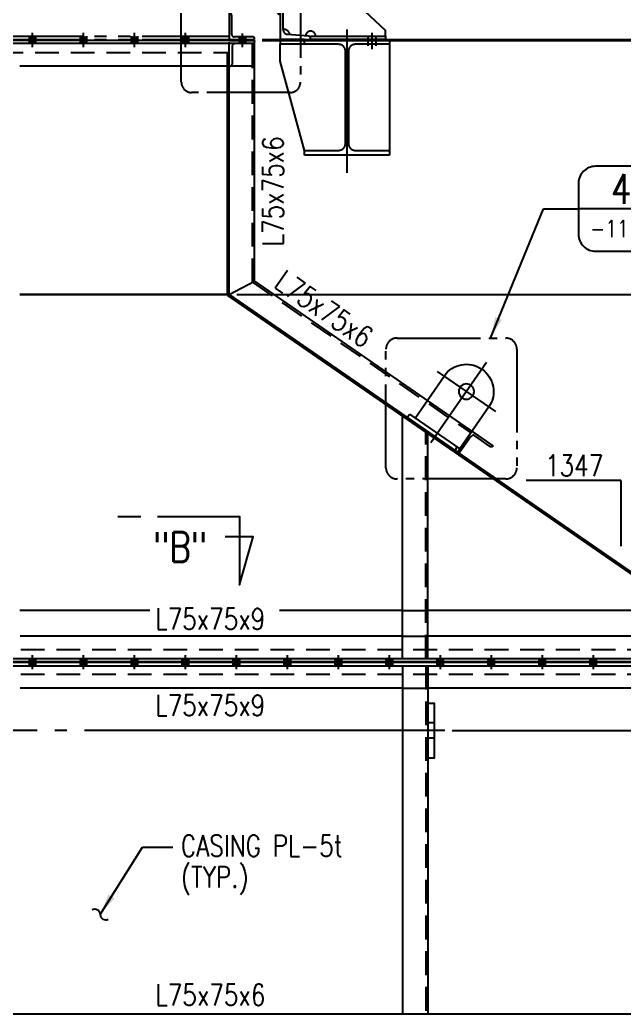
# Model space of a CAD drawing. Header units: millimetres. Extents: x 0 to 134087, y -49114 to 20834.
# Drawn here: x 103314 to 105092, y -39022 to -36097 of the extents above; entities that cross this region are included whole.
import ezdxf
from ezdxf.enums import TextEntityAlignment as Align

# ---------------------------------------------------------------- set-up
doc = ezdxf.new("R2010")
doc.units = ezdxf.units.MM
doc.header["$LTSCALE"] = 35
for name, pattern in [('JNK-CENTER', [34, 30, -1.5, 1, -1.5]), ('JNK-HIDDEN', [3, 2, -1]), ('JNK-PHANTOM', [15, 10, -1, 1, -1, 1, -1]), ('PH2', [15, 10, -1, 1, -1, 1, -1])]:
    doc.linetypes.add(name, pattern=pattern)
for name, color, linetype in [('CEN-R', 1, 'JNK-CENTER'), ('CON-C', 4, 'Continuous'), ('CON-G', 3, 'Continuous'), ('CON-W', 7, 'Continuous'), ('CON-Y', 2, 'Continuous'), ('det', 2, 'PH2'), ('Dim-W', 7, 'Continuous'), ('HID-Y', 2, 'JNK-HIDDEN'), ('PHA-M', 6, 'JNK-PHANTOM'), ('STL-OBJT', 7, 'Continuous'), ('TXTD-Y', 2, 'Continuous'), ('TXTN-G', 3, 'Continuous'), ('TXTT-C', 4, 'Continuous')]:
    doc.layers.add(name, color=color, linetype=linetype)
doc.styles.add('SIMPLEX', font='simplex.shx', dxfattribs={"width": 0.8})
doc.dimstyles.new('DIM25', dxfattribs={"dimscale": 25, "dimtxt": 2.5, "dimasz": 2.5, "dimexe": 1, "dimexo": 1, "dimgap": 1, "dimtad": 1, "dimdec": 1, "dimdsep": 46, "dimtxsty": 'SIMPLEX', "dimcen": 0, "dimclrt": 2, "dimazin": 2, "dimtfac": 1, "dimtdec": 1, "dimtix": 1, "dimtmove": 2, "dimatfit": 0, "dimfxl": 0.18, "dimtolj": 1, "dimtzin": 0, "dimarcsym": 0})

# ---------------------------------------------------------------- blocks, each defined once
blk = doc.blocks.new('det-tag')
at = {"layer": 'CON-Y'}
blk.add_line((5, 0), (-5, 0), dxfattribs=at)
blk.add_lwpolyline([(-3, -5), (3, -5, 0.414214), (5, -3), (5, 3, 0.414214), (3, 5), (-3, 5, 0.414214), (-5, 3), (-5, -3, 0.414214)], format="xyb", close=True, dxfattribs=at)
at = {"layer": 'CON-G', "style": 'SIMPLEX', "width": 0.8}
blk.add_attdef('TAG', text='', height=3.5, dxfattribs=at).set_placement((0.02, 0.58), align=Align.CENTER)
at = {"layer": 'CON-Y', "style": 'SIMPLEX', "width": 0.8}
blk.add_attdef('-8888', text='', height=2, dxfattribs=at).set_placement((0, -3.34), align=Align.CENTER)
blk = doc.blocks.new('SECMARK2')
at = {"layer": 'TXTT-C'}
blk.add_line((0, 0), (-2.72, 0), dxfattribs=at)
blk.add_lwpolyline([(-4.67, 0), (-14.32, 0), (-14.32, 8.05), (-15.93, 2.38), (-12.63, 2.38)], dxfattribs=at)
at = {"layer": 'TXTT-C', "style": 'SIMPLEX', "width": 1.17}
blk.add_attdef('TAG', text='', height=3.5, dxfattribs=at).set_placement((-7.82, 1.36), align=Align.CENTER)
blk = doc.blocks.new('*D2971')
at = {"layer": 'DEFPOINTS', "color": 0, "transparency": 16777216}
for p in [(103238.1, -35512.9), (103276.1, -35512.9), (103238.1, -36167.2)]:
    blk.add_point(p, dxfattribs=at)
at = {"layer": 'Dim-W', "color": 0, "lineweight": -2, "transparency": 16777216}
for p, q in [((103238.1, -36142.2), (103238.1, -35487.9)), ((103175.6, -35512.9), (103113.1, -35512.9)), ((103276.1, -35512.9), (103238.1, -35512.9)), ((103338.6, -35512.9), (103401.1, -35512.9))]:
    blk.add_line(p, q, dxfattribs=at)
at = {"layer": 'Dim-W', "color": 0, "transparency": 16777216}
blk.add_solid([(103338.6, -35502.5), (103338.6, -35523.3), (103276.1, -35512.9)], dxfattribs=at)
at = {"layer": 'Dim-W', "color": 2, "transparency": 16777216, "insert": (103175.5, -35454.6), "char_height": 62.5, "attachment_point": 5, "style": 'SIMPLEX', "bg_fill": 3, "box_fill_scale": 1.1, "bg_fill_color": 256, "bg_fill_true_color": 13158600, "bg_fill_transparency": 0}
blk.add_mtext('\\A1;38', dxfattribs=at)
at = {"layer": 'Dim-W', "color": 0, "transparency": 16777216}
blk.add_solid([(103175.6, -35502.5), (103175.6, -35523.3), (103238.1, -35512.9)], dxfattribs=at)
blk = doc.blocks.new('A$C4895520B')
at = {"layer": 'CEN-R'}
for p, q in [((0, 254), (0, -33.4)), ((104, 150), (-104, 150))]:
    blk.add_line(p, q, dxfattribs=at)
at = {"layer": 'CON-G'}
for p, q in [((-80, 150), (-80, 0)), ((80, 0), (80, 150)), ((99.9, 0), (-80, 0)), ((99.9, -12), (99.9, 0)), ((-70, 0), (-70, -12)), ((99.9, -12), (-70, -12))]:
    blk.add_line(p, q, dxfattribs=at)
blk.add_circle((0, 150), 22.5, dxfattribs=at)
blk.add_arc((0, 150), 80, 0, 180, dxfattribs=at)
blk = doc.blocks.new('*D2978')
at = {"layer": 'DEFPOINTS', "color": 0, "transparency": 16777216}
for p in [(105276.1, -35052.8), (103929.1, -36005.2), (105276.1, -37835.2)]:
    blk.add_point(p, dxfattribs=at)
at = {"layer": 'Dim-W', "color": 0, "lineweight": -2, "transparency": 16777216}
for p, q in [((103929.1, -35980.2), (103929.1, -35027.8)), ((105276.1, -37810.2), (105276.1, -35027.8)), ((103991.6, -35052.8), (105213.6, -35052.8))]:
    blk.add_line(p, q, dxfattribs=at)
at = {"layer": 'Dim-W', "color": 0, "transparency": 16777216}
for points in [[(103991.6, -35042.4), (103991.6, -35063.2), (103929.1, -35052.8)], [(105213.6, -35042.4), (105213.6, -35063.2), (105276.1, -35052.8)]]:
    blk.add_solid(points, dxfattribs=at)
at = {"layer": 'Dim-W', "color": 2, "transparency": 16777216, "insert": (104602.6, -34996.5), "char_height": 62.5, "attachment_point": 5, "style": 'SIMPLEX', "bg_fill": 3, "box_fill_scale": 1.1, "bg_fill_color": 256, "bg_fill_true_color": 13158600, "bg_fill_transparency": 0}
blk.add_mtext('\\A1;1347', dxfattribs=at)
blk = doc.blocks.new('A$C622D404B')
at = {"layer": 'CEN-R'}
for p, q in [((52, 412), (52, 364)), ((125, 422), (125, 0)), ((125, 422), (125, 0)), ((2125, 422), (2125, 0)), ((2125, 422), (2125, 0)), ((2198, 412), (2198, 364))]:
    blk.add_line(p, q, dxfattribs=at)
at = {"layer": 'PHA-M'}
for p, q in [((322, 897.2), (322, 602)), ((327, 900.2), (327, 602)), ((1923, 900.2), (1923, 602)), ((1928, 897.2), (1928, 602)), ((238.4, 631.9), (12, 418.7)), ((2011.6, 631.9), (2238, 418.7)), ((327, 602), (322, 602)), ((327, 602), (322, 602)), ((1923, 602), (1928, 602)), ((1923, 602), (1928, 602)), ((472, 542), (1778, 542)), ((472, 532), (1778, 532)), ((12, 402), (12, 418.7)), ((2238, 402), (2238, 418.7)), ((0, 385), (0, 66)), ((40.5, 402), (40.5, 374)), ((63.5, 402), (63.5, 374)), ((250, 392), (322, 392)), ((322, 392), (322, 378)), ((472, 402), (1778, 402)), ((472, 392), (1778, 392)), ((2000, 392), (1928, 392)), ((1928, 392), (1928, 378)), ((2186.5, 402), (2186.5, 374)), ((2209.5, 402), (2209.5, 374)), ((2250, 385), (2250, 66)), ((250, 378), (322, 378)), ((322, 328), (322, 378)), ((2000, 378), (1928, 378)), ((1928, 328), (1928, 378)), ((250, 66), (322, 328)), ((2000, 66), (1928, 328))]:
    blk.add_line(p, q, dxfattribs=at)
for points in [[(322, 642), (322, 392), (232, 392), (232, 395, -0.388879), (238.4, 402), (300.2, 407.4, 0.388879), (313, 421.3), (313, 612.6, 0.388879), (300.2, 626.5), (238.4, 631.9, -0.388879), (232, 638.9), (232, 642)], [(1928, 642), (1928, 392), (2018, 392), (2018, 395, 0.388879), (2011.6, 402), (1949.8, 407.4, -0.388879), (1937, 421.3), (1937, 612.6, -0.388879), (1949.8, 626.5), (2011.6, 631.9, 0.388879), (2018, 638.9), (2018, 642)], [(322, 542), (472, 542), (472, 467), (469.6, 467, -0.388879), (464.6, 471.5), (459.8, 526.3, 0.388879), (449.8, 535.5), (344.2, 535.5, 0.388879), (334.2, 526.3), (329.4, 471.5, -0.388879), (324.4, 467), (322, 467)], [(1928, 542), (1778, 542), (1778, 467), (1780.4, 467, 0.388879), (1785.4, 471.5), (1790.2, 526.3, -0.388879), (1800.2, 535.5), (1905.8, 535.5, -0.388879), (1915.8, 526.3), (1920.6, 471.5, 0.388879), (1925.6, 467), (1928, 467)], [(397, 392), (397, 395.5, -0.414214), (401.5, 400), (457, 400, 0.414214), (464, 407), (464, 462.5, -0.414214), (468.5, 467), (472, 467), (472, 392)], [(1853, 392), (1853, 395.5, 0.414214), (1848.5, 400), (1793, 400, -0.414214), (1786, 407), (1786, 462.5, 0.414214), (1781.5, 467), (1778, 467), (1778, 392)], [(250, 52), (250, 66), (149.5, 66, -0.414214), (129.5, 86), (129.5, 358, -0.414214), (149.5, 378), (250, 378), (250, 392), (0, 392), (0, 378), (100.5, 378, -0.414214), (120.5, 358), (120.5, 86, -0.414214), (100.5, 66), (0, 66), (0, 52)], [(2000, 52), (2000, 66), (2100.5, 66, 0.414214), (2120.5, 86), (2120.5, 358, 0.414214), (2100.5, 378), (2000, 378), (2000, 392), (2250, 392), (2250, 378), (2149.5, 378, 0.414214), (2129.5, 358), (2129.5, 86, 0.414214), (2149.5, 66), (2250, 66), (2250, 52)]]:
    blk.add_lwpolyline(points, format="xyb", close=True, dxfattribs=at)
for points in [[(12, 392), (232, 392), (232, 402), (12, 402)], [(2238, 392), (2018, 392), (2018, 402), (2238, 402)]]:
    blk.add_lwpolyline(points, close=True, dxfattribs=at)
for centre, radius, start, end in [((312.7, 632.6), 20.9, 194.8297, 270.8129), ((1937.3, 632.6), 20.9, 269.1871, 345.1703), ((232, 402), 14.8, 2.9073, 180), ((312.7, 401.4), 20.9, 89.1871, 165.1703), ((1937.3, 401.4), 20.9, 14.8297, 90.8129), ((2018, 402), 14.8, 0, 177.0927)]:
    blk.add_arc(centre, radius, start, end, dxfattribs=at)
at = {"layer": 'STL-OBJT'}
for points in [[(358, 897.2, -0.404464), (340, 897.2, 0.404464), (322, 897.2)], [(1892, 897.2, 0.404464), (1910, 897.2, -0.404464), (1928, 897.2)]]:
    blk.add_lwpolyline(points, format="xyb", dxfattribs=at)
blk = doc.blocks.new('*D2983')
at = {"layer": 'DEFPOINTS', "color": 0, "transparency": 16777216}
for p in [(104001.4, -36158.2), (103927, -36905.2), (106271, -36905.2)]:
    blk.add_point(p, dxfattribs=at)
at = {"layer": 'Dim-W', "color": 0, "lineweight": -2, "transparency": 16777216}
for p, q in [((104026.4, -36158.2), (106296, -36158.2)), ((106271, -36220.7), (106271, -36842.7)), ((103952, -36905.2), (106296, -36905.2))]:
    blk.add_line(p, q, dxfattribs=at)
at = {"layer": 'Dim-W', "color": 0, "transparency": 16777216}
for points in [[(106260.5, -36220.7), (106281.4, -36220.7), (106271, -36158.2)], [(106260.5, -36842.7), (106281.4, -36842.7), (106271, -36905.2)]]:
    blk.add_solid(points, dxfattribs=at)
at = {"layer": 'Dim-W', "color": 2, "transparency": 16777216, "insert": (106214.7, -36531.7), "char_height": 62.5, "attachment_point": 5, "rotation": 90, "style": 'SIMPLEX', "bg_fill": 3, "box_fill_scale": 1.1, "bg_fill_color": 256, "bg_fill_true_color": 13158600, "bg_fill_transparency": 0}
blk.add_mtext('\\A1;747', dxfattribs=at)
blk = doc.blocks.new('*D2984')
at = {"layer": 'DEFPOINTS', "color": 0, "transparency": 16777216}
for p in [(103927, -36905.2), (105273.8, -37835.2), (106271, -37835.2)]:
    blk.add_point(p, dxfattribs=at)
at = {"layer": 'Dim-W', "color": 0, "lineweight": -2, "transparency": 16777216}
for p, q in [((103952, -36905.2), (106296, -36905.2)), ((106271, -36967.7), (106271, -37772.7)), ((105298.8, -37835.2), (106296, -37835.2))]:
    blk.add_line(p, q, dxfattribs=at)
at = {"layer": 'Dim-W', "color": 0, "transparency": 16777216}
for points in [[(106260.5, -36967.7), (106281.4, -36967.7), (106271, -36905.2)], [(106260.5, -37772.7), (106281.4, -37772.7), (106271, -37835.2)]]:
    blk.add_solid(points, dxfattribs=at)
at = {"layer": 'Dim-W', "color": 2, "transparency": 16777216, "insert": (106214.7, -37370.2), "char_height": 62.5, "attachment_point": 5, "rotation": 90, "style": 'SIMPLEX', "bg_fill": 3, "box_fill_scale": 1.1, "bg_fill_color": 256, "bg_fill_true_color": 13158600, "bg_fill_transparency": 0}
blk.add_mtext('\\A1;930', dxfattribs=at)
blk = doc.blocks.new('*D2985')
at = {"layer": 'DEFPOINTS', "color": 0, "transparency": 16777216}
for p in [(104001.4, -36158.2), (105348.9, -37985.2), (106471, -37985.2)]:
    blk.add_point(p, dxfattribs=at)
at = {"layer": 'Dim-W', "color": 0, "lineweight": -2, "transparency": 16777216}
for p, q in [((104026.4, -36158.2), (106496, -36158.2)), ((106471, -36220.7), (106471, -37922.7)), ((105373.9, -37985.2), (106496, -37985.2))]:
    blk.add_line(p, q, dxfattribs=at)
at = {"layer": 'Dim-W', "color": 0, "transparency": 16777216}
for points in [[(106460.5, -36220.7), (106481.4, -36220.7), (106471, -36158.2)], [(106460.5, -37922.7), (106481.4, -37922.7), (106471, -37985.2)]]:
    blk.add_solid(points, dxfattribs=at)
at = {"layer": 'Dim-W', "color": 2, "transparency": 16777216, "insert": (106414.7, -37071.7), "char_height": 62.5, "attachment_point": 5, "rotation": 90, "style": 'SIMPLEX', "bg_fill": 3, "box_fill_scale": 1.1, "bg_fill_color": 256, "bg_fill_true_color": 13158600, "bg_fill_transparency": 0}
blk.add_mtext('\\A1;1827', dxfattribs=at)
blk = doc.blocks.new('*D2988')
at = {"layer": 'DEFPOINTS', "color": 0, "transparency": 16777216}
for p in [(104001.4, -36155.2), (104001.4, -36158.2), (106471, -36155.2)]:
    blk.add_point(p, dxfattribs=at)
at = {"layer": 'Dim-W', "color": 0, "lineweight": -2, "transparency": 16777216}
for p, q in [((106471, -36092.7), (106471, -36030.2)), ((104026.4, -36155.2), (106496, -36155.2)), ((104026.4, -36158.2), (106496, -36158.2)), ((106471, -36158.2), (106471, -36155.2)), ((106471, -36220.7), (106471, -36283.2))]:
    blk.add_line(p, q, dxfattribs=at)
at = {"layer": 'Dim-W', "color": 0, "transparency": 16777216}
blk.add_solid([(106460.5, -36220.7), (106481.4, -36220.7), (106471, -36158.2)], dxfattribs=at)
at = {"layer": 'Dim-W', "color": 2, "transparency": 16777216, "insert": (106421.5, -36039.4), "char_height": 62.5, "attachment_point": 5, "rotation": 90, "style": 'SIMPLEX', "bg_fill": 3, "box_fill_scale": 1.1, "bg_fill_color": 256, "bg_fill_true_color": 13158600, "bg_fill_transparency": 0}
blk.add_mtext('\\A1;*3', dxfattribs=at)
at = {"layer": 'Dim-W', "color": 0, "transparency": 16777216}
blk.add_solid([(106460.5, -36092.7), (106481.4, -36092.7), (106471, -36155.2)], dxfattribs=at)
blk = doc.blocks.new('*D2989')
at = {"layer": 'DEFPOINTS', "color": 0, "transparency": 16777216}
for p in [(104001.4, -36155.2), (105371.4, -40455.2), (106671, -40455.2)]:
    blk.add_point(p, dxfattribs=at)
at = {"layer": 'Dim-W', "color": 0, "lineweight": -2, "transparency": 16777216}
for p, q in [((104026.4, -36155.2), (106696, -36155.2)), ((106671, -36217.7), (106671, -40392.7)), ((105396.4, -40455.2), (106696, -40455.2))]:
    blk.add_line(p, q, dxfattribs=at)
at = {"layer": 'Dim-W', "color": 0, "transparency": 16777216}
for points in [[(106660.5, -36217.7), (106681.4, -36217.7), (106671, -36155.2)], [(106660.5, -40392.7), (106681.4, -40392.7), (106671, -40455.2)]]:
    blk.add_solid(points, dxfattribs=at)
at = {"layer": 'Dim-W', "color": 2, "transparency": 16777216, "insert": (106614.7, -38305.2), "char_height": 62.5, "attachment_point": 5, "rotation": 90, "style": 'SIMPLEX', "bg_fill": 3, "box_fill_scale": 1.1, "bg_fill_color": 256, "bg_fill_true_color": 13158600, "bg_fill_transparency": 0}
blk.add_mtext('\\A1;4300', dxfattribs=at)
blk = doc.blocks.new('*D2991')
at = {"layer": 'DEFPOINTS', "color": 0, "transparency": 16777216}
for p in [(105348.9, -37988.2), (104560.3, -38188.2), (106071, -38188.2)]:
    blk.add_point(p, dxfattribs=at)
at = {"layer": 'Dim-W', "color": 0, "lineweight": -2, "transparency": 16777216}
for p, q in [((105373.9, -37988.2), (106096, -37988.2)), ((106071, -38050.7), (106071, -38125.7)), ((104585.3, -38188.2), (106096, -38188.2))]:
    blk.add_line(p, q, dxfattribs=at)
at = {"layer": 'Dim-W', "color": 0, "transparency": 16777216}
for points in [[(106060.5, -38050.7), (106081.4, -38050.7), (106071, -37988.2)], [(106060.5, -38125.7), (106081.4, -38125.7), (106071, -38188.2)]]:
    blk.add_solid(points, dxfattribs=at)
at = {"layer": 'Dim-W', "color": 2, "transparency": 16777216, "insert": (106014.7, -38088.2), "char_height": 62.5, "attachment_point": 5, "rotation": 90, "style": 'SIMPLEX', "bg_fill": 3, "box_fill_scale": 1.1, "bg_fill_color": 256, "bg_fill_true_color": 13158600, "bg_fill_transparency": 0}
blk.add_mtext('\\A1;200', dxfattribs=at)

msp = doc.modelspace()

# ---------------------------------------------------------------- hatches: boundary and pattern name
at = {"layer": 'CON-W'}
h = msp.add_hatch(color=256, dxfattribs=at)
h.paths.add_polyline_path([(103341.5561, -37976.2481), (103360.5561, -37976.2481), (103360.5561, -37985.2481), (103341.5561, -37985.2481)])
h.paths.add_polyline_path([(103341.5561, -37988.2481), (103360.5561, -37988.2481), (103360.5561, -37997.2481), (103341.5561, -37997.2481)])
h = msp.add_hatch(color=256, dxfattribs=at)
h.paths.add_polyline_path([(103491.5561, -37976.2481), (103510.5561, -37976.2481), (103510.5561, -37985.2481), (103491.5561, -37985.2481)])
h.paths.add_polyline_path([(103491.5561, -37988.2481), (103510.5561, -37988.2481), (103510.5561, -37997.2481), (103491.5561, -37997.2481)])
h = msp.add_hatch(color=256, dxfattribs=at)
h.paths.add_polyline_path([(103641.5561, -37976.2481), (103660.5561, -37976.2481), (103660.5561, -37985.2481), (103641.5561, -37985.2481)])
h.paths.add_polyline_path([(103641.5561, -37988.2481), (103660.5561, -37988.2481), (103660.5561, -37997.2481), (103641.5561, -37997.2481)])
h = msp.add_hatch(color=256, dxfattribs=at)
h.paths.add_polyline_path([(103791.5561, -37976.2481), (103810.5561, -37976.2481), (103810.5561, -37985.2481), (103791.5561, -37985.2481)])
h.paths.add_polyline_path([(103791.5561, -37988.2481), (103810.5561, -37988.2481), (103810.5561, -37997.2481), (103791.5561, -37997.2481)])
h = msp.add_hatch(color=256, dxfattribs=at)
h.paths.add_polyline_path([(103941.5561, -37976.2481), (103960.5561, -37976.2481), (103960.5561, -37985.2481), (103941.5561, -37985.2481)])
h.paths.add_polyline_path([(103941.5561, -37988.2481), (103960.5561, -37988.2481), (103960.5561, -37997.2481), (103941.5561, -37997.2481)])
h = msp.add_hatch(color=256, dxfattribs=at)
h.paths.add_polyline_path([(104091.5561, -37976.2481), (104110.5561, -37976.2481), (104110.5561, -37985.2481), (104091.5561, -37985.2481)])
h.paths.add_polyline_path([(104091.5561, -37988.2481), (104110.5561, -37988.2481), (104110.5561, -37997.2481), (104091.5561, -37997.2481)])
h = msp.add_hatch(color=256, dxfattribs=at)
h.paths.add_polyline_path([(104241.5561, -37976.2481), (104260.5561, -37976.2481), (104260.5561, -37985.2481), (104241.5561, -37985.2481)])
h.paths.add_polyline_path([(104241.5561, -37988.2481), (104260.5561, -37988.2481), (104260.5561, -37997.2481), (104241.5561, -37997.2481)])
h = msp.add_hatch(color=256, dxfattribs=at)
h.paths.add_polyline_path([(104391.5561, -37976.2481), (104410.5561, -37976.2481), (104410.5561, -37985.2481), (104391.5561, -37985.2481)])
h.paths.add_polyline_path([(104391.5561, -37988.2481), (104410.5561, -37988.2481), (104410.5561, -37997.2481), (104391.5561, -37997.2481)])
h = msp.add_hatch(color=256, dxfattribs=at)
h.paths.add_polyline_path([(104541.5561, -37976.2481), (104560.5561, -37976.2481), (104560.5561, -37985.2481), (104541.5561, -37985.2481)])
h.paths.add_polyline_path([(104541.5561, -37988.2481), (104560.5561, -37988.2481), (104560.5561, -37997.2481), (104541.5561, -37997.2481)])
h = msp.add_hatch(color=256, dxfattribs=at)
h.paths.add_polyline_path([(104691.5561, -37976.2481), (104710.5561, -37976.2481), (104710.5561, -37985.2481), (104691.5561, -37985.2481)])
h.paths.add_polyline_path([(104691.5561, -37988.2481), (104710.5561, -37988.2481), (104710.5561, -37997.2481), (104691.5561, -37997.2481)])
h = msp.add_hatch(color=256, dxfattribs=at)
h.paths.add_polyline_path([(104841.5561, -37976.2481), (104860.5561, -37976.2481), (104860.5561, -37985.2481), (104841.5561, -37985.2481)])
h.paths.add_polyline_path([(104841.5561, -37988.2481), (104860.5561, -37988.2481), (104860.5561, -37997.2481), (104841.5561, -37997.2481)])
h = msp.add_hatch(color=256, dxfattribs=at)
h.paths.add_polyline_path([(104991.5561, -37976.2481), (105010.5561, -37976.2481), (105010.5561, -37985.2481), (104991.5561, -37985.2481)])
h.paths.add_polyline_path([(104991.5561, -37988.2481), (105010.5561, -37988.2481), (105010.5561, -37997.2481), (104991.5561, -37997.2481)])
at = {"layer": 'Dim-W'}
h = msp.add_hatch(color=256, dxfattribs=at)
h.paths.add_polyline_path([(103501.0561, -36145.2481), (103510.5561, -36145.2481), (103510.5561, -36155.2481), (103501.0561, -36155.2481)])
h.paths.add_polyline_path([(103491.5561, -36145.2481), (103501.0561, -36145.2481), (103501.0561, -36155.2481), (103491.5561, -36155.2481)])
h.paths.add_polyline_path([(103501.0561, -36158.2481), (103510.5561, -36158.2481), (103510.5561, -36167.2481), (103501.0561, -36167.2481)])
h.paths.add_polyline_path([(103491.5561, -36158.2481), (103501.0561, -36158.2481), (103501.0561, -36167.2481), (103491.5561, -36167.2481)])
h = msp.add_hatch(color=256, dxfattribs=at)
h.paths.add_polyline_path([(103651.0561, -36145.2481), (103660.5561, -36145.2481), (103660.5561, -36155.2481), (103651.0561, -36155.2481)])
h.paths.add_polyline_path([(103641.5561, -36145.2481), (103651.0561, -36145.2481), (103651.0561, -36155.2481), (103641.5561, -36155.2481)])
h.paths.add_polyline_path([(103651.0561, -36158.2481), (103660.5561, -36158.2481), (103660.5561, -36167.2481), (103651.0561, -36167.2481)])
h.paths.add_polyline_path([(103641.5561, -36158.2481), (103651.0561, -36158.2481), (103651.0561, -36167.2481), (103641.5561, -36167.2481)])
h = msp.add_hatch(color=256, dxfattribs=at)
h.paths.add_polyline_path([(103801.0561, -36145.2481), (103810.5561, -36145.2481), (103810.5561, -36155.2481), (103801.0561, -36155.2481)])
h.paths.add_polyline_path([(103791.5561, -36145.2481), (103801.0561, -36145.2481), (103801.0561, -36155.2481), (103791.5561, -36155.2481)])
h.paths.add_polyline_path([(103801.0561, -36158.2481), (103810.5561, -36158.2481), (103810.5561, -36167.2481), (103801.0561, -36167.2481)])
h.paths.add_polyline_path([(103791.5561, -36158.2481), (103801.0561, -36158.2481), (103801.0561, -36167.2481), (103791.5561, -36167.2481)])
h = msp.add_hatch(color=256, dxfattribs=at)
h.paths.add_polyline_path([(103969.0561, -36147.2481), (103978.5561, -36147.2481), (103978.5561, -36155.2481), (103969.0561, -36155.2481)])
h.paths.add_polyline_path([(103959.5561, -36147.2481), (103969.0561, -36147.2481), (103969.0561, -36155.2481), (103959.5561, -36155.2481)])
h.paths.add_polyline_path([(103969.0561, -36158.2481), (103978.5561, -36158.2481), (103978.5561, -36167.2481), (103969.0561, -36167.2481)])
h.paths.add_polyline_path([(103959.5561, -36158.2481), (103969.0561, -36158.2481), (103969.0561, -36167.2481), (103959.5561, -36167.2481)])

# ---------------------------------------------------------------- linework, layer by layer
at = {"layer": 'CEN-R'}
for p, q in [((103501.0561, -36177.2481), (103501.0561, -36135.2481)), ((103651.0561, -36177.2481), (103651.0561, -36135.2481)), ((103801.0561, -36177.2481), (103801.0561, -36135.2481)), ((103969.0561, -36177.2481), (103969.0561, -36137.2481)), ((103351.0561, -38007.2481), (103351.0561, -37966.2481)), ((103501.0561, -38007.2481), (103501.0561, -37966.2481)), ((103651.0561, -38007.2481), (103651.0561, -37966.2481)), ((103801.0561, -38007.2481), (103801.0561, -37966.2481)), ((103951.0561, -38007.2481), (103951.0561, -37966.2481)), ((104101.0561, -38007.2481), (104101.0561, -37966.2481)), ((104251.0561, -38007.2481), (104251.0561, -37966.2481)), ((104401.0561, -38007.2481), (104401.0561, -37966.2481)), ((104551.0561, -38007.2481), (104551.0561, -37966.2481)), ((104701.0561, -38007.2481), (104701.0561, -37966.2481)), ((104851.0561, -38007.2481), (104851.0561, -37966.2481)), ((105001.0561, -38007.2481), (105001.0561, -37966.2481)), ((104554.0561, -38188.2481), (101988.0561, -38188.2481)), ((104564.0561, -38188.2481), (104494.0561, -38188.2481))]:
    msp.add_line(p, q, dxfattribs=at)
at = {"layer": 'CON-G'}
for p, q in [((104004.0561, -36233.2481), (104004.0561, -36158.2481)), ((104004.0561, -36233.2481), (103313.0561, -36233.2481)), ((103924.0561, -36907.7574), (103924.0561, -36233.2481)), ((103929.0561, -36905.2481), (103929.0561, -36233.2481)), ((104004.0561, -36865.8907), (104004.0561, -36233.2481)), ((103929.0561, -36905.2481), (104004.0561, -36865.8907)), ((104004.0561, -36865.8907), (104705.5948, -37350.2493)), ((103313.0561, -36905.2481), (103929.0561, -36905.2481)), ((103929.0561, -36905.2481), (103313.0561, -36905.2481)), ((103924.0561, -36907.872), (105271.0561, -37837.872)), ((103929.0561, -36905.2481), (105276.0561, -37835.2481)), ((104439.0561, -37976.2481), (104439.0561, -37257.3639)), ((104514.0561, -37976.2481), (104514.0561, -37309.1457)), ((103695.735, -37835.2481), (103313.0561, -37835.2481)), ((104439.0561, -37835.2481), (104077.1956, -37835.2481)), ((105276.0561, -37835.2481), (104514.0561, -37835.2481)), ((104439.0561, -37910.2481), (103314.0561, -37910.2481)), ((105351.0561, -37910.2481), (104514.0561, -37910.2481)), ((101201.0561, -37976.2481), (104851.0561, -37976.2481)), ((101276.0561, -37976.2481), (105276.0561, -37976.2481)), ((101276.0561, -37985.2481), (105276.0561, -37985.2481)), ((105276.0561, -37988.2481), (101276.0561, -37988.2481)), ((105170.0372, -37988.2481), (101276.0561, -37988.2481)), ((101201.0561, -37997.2481), (104851.0561, -37997.2481)), ((101276.0561, -37997.2481), (105276.0561, -37997.2481)), ((104439.0561, -37997.2481), (104439.0561, -39022.2481)), ((104514.0561, -37997.2481), (104514.0561, -39022.2481)), ((104439.0561, -38063.2481), (103314.0561, -38063.2481)), ((105351.0561, -38063.2481), (104514.0561, -38063.2481))]:
    msp.add_line(p, q, dxfattribs=at)
msp.add_lwpolyline([(104643.876, -37307.6372), (104705.5948, -37350.2493), (104704.4585, -37351.8951, -0.414213562), (104698.8942, -37352.9141), (104652.3994, -37320.813, 0.414213562), (104640.5752, -37322.9784), (104608.4741, -37369.4733, -0.414213562), (104602.9098, -37370.4923), (104601.2639, -37369.356)], format="xyb", close=True, dxfattribs=at)
msp.add_lwpolyline([(104514.0561, -38108.2481), (104514.0561, -38268.2481), (104534.0561, -38268.2481), (104534.0561, -38108.2481)], close=True, dxfattribs=at)
at = {"layer": 'det', "ltscale": 0.7}
for points in [[(103818.6537, -35934.1447), (104109.0941, -35934.1447, -0.414213562), (104139.0941, -35964.1447), (104139.0941, -36280.827, -0.414213562), (104109.0941, -36310.827), (103818.6537, -36310.827, -0.414213562), (103788.6537, -36280.827), (103788.6537, -35964.1447, -0.414213562)], [(104423.7104, -37033.3713), (104743.1948, -37033.3713, -0.414213562), (104776.1948, -37066.3713), (104776.1948, -37414.7219, -0.414213562), (104743.1948, -37447.7219), (104423.7104, -37447.7219, -0.414213562), (104390.7104, -37414.7219), (104390.7104, -37066.3713, -0.414213562)]]:
    msp.add_lwpolyline(points, format="xyb", close=True, dxfattribs=at)
at = {"layer": 'HID-Y'}
for p, q in [((103491.5561, -36155.2481), (103491.5561, -36145.2481)), ((103510.5561, -36155.2481), (103510.5561, -36145.2481)), ((103641.5561, -36155.2481), (103641.5561, -36145.2481)), ((103660.5561, -36155.2481), (103660.5561, -36145.2481)), ((103791.5561, -36155.2481), (103791.5561, -36145.2481)), ((103810.5561, -36155.2481), (103810.5561, -36145.2481)), ((103959.5561, -36155.2481), (103959.5561, -36147.2481)), ((103978.5561, -36155.2481), (103978.5561, -36147.2481)), ((103491.5561, -36167.2481), (103491.5561, -36158.2481)), ((103510.5561, -36167.2481), (103510.5561, -36158.2481)), ((103641.5561, -36167.2481), (103641.5561, -36158.2481)), ((103660.5561, -36167.2481), (103660.5561, -36158.2481)), ((103791.5561, -36167.2481), (103791.5561, -36158.2481)), ((103810.5561, -36167.2481), (103810.5561, -36158.2481)), ((103959.5561, -36167.2481), (103959.5561, -36158.2481)), ((103978.5561, -36167.2481), (103978.5561, -36158.2481)), ((103998.0561, -36233.2481), (103998.0561, -36167.2481)), ((103998.0561, -36869.0393), (103998.0561, -36167.2481)), ((102623.0561, -36193.2481), (103929.0561, -36193.2481)), ((103924.0561, -36233.2481), (103924.0561, -36193.2481)), ((103929.0561, -36233.2481), (103929.0561, -36193.2481)), ((103998.0561, -36869.0393), (104640.4671, -37312.5747)), ((104508.0561, -37976.2481), (104508.0561, -37305.0031)), ((104439.0561, -37835.2481), (104514.0561, -37835.2481)), ((104439.0561, -37910.2481), (104514.0561, -37910.2481)), ((105276.0561, -37950.2481), (101276.0561, -37950.2481)), ((103341.5561, -37985.2481), (103341.5561, -37976.2481)), ((103341.5561, -37997.2481), (103341.5561, -37988.2481)), ((103360.5561, -37985.2481), (103360.5561, -37976.2481)), ((103360.5561, -37997.2481), (103360.5561, -37988.2481)), ((103491.5561, -37985.2481), (103491.5561, -37976.2481)), ((103491.5561, -37997.2481), (103491.5561, -37988.2481)), ((103510.5561, -37985.2481), (103510.5561, -37976.2481)), ((103510.5561, -37997.2481), (103510.5561, -37988.2481)), ((103641.5561, -37985.2481), (103641.5561, -37976.2481)), ((103641.5561, -37997.2481), (103641.5561, -37988.2481)), ((103660.5561, -37985.2481), (103660.5561, -37976.2481)), ((103660.5561, -37997.2481), (103660.5561, -37988.2481)), ((103791.5561, -37985.2481), (103791.5561, -37976.2481)), ((103791.5561, -37997.2481), (103791.5561, -37988.2481)), ((103810.5561, -37985.2481), (103810.5561, -37976.2481)), ((103810.5561, -37997.2481), (103810.5561, -37988.2481)), ((103941.5561, -37985.2481), (103941.5561, -37976.2481)), ((103941.5561, -37997.2481), (103941.5561, -37988.2481)), ((103960.5561, -37985.2481), (103960.5561, -37976.2481)), ((103960.5561, -37997.2481), (103960.5561, -37988.2481)), ((104091.5561, -37985.2481), (104091.5561, -37976.2481)), ((104091.5561, -37997.2481), (104091.5561, -37988.2481)), ((104110.5561, -37985.2481), (104110.5561, -37976.2481)), ((104110.5561, -37997.2481), (104110.5561, -37988.2481)), ((104241.5561, -37985.2481), (104241.5561, -37976.2481)), ((104241.5561, -37997.2481), (104241.5561, -37988.2481)), ((104260.5561, -37985.2481), (104260.5561, -37976.2481)), ((104260.5561, -37997.2481), (104260.5561, -37988.2481)), ((104391.5561, -37985.2481), (104391.5561, -37976.2481)), ((104391.5561, -37997.2481), (104391.5561, -37988.2481)), ((104410.5561, -37985.2481), (104410.5561, -37976.2481)), ((104410.5561, -37997.2481), (104410.5561, -37988.2481)), ((104541.5561, -37985.2481), (104541.5561, -37976.2481)), ((104541.5561, -37997.2481), (104541.5561, -37988.2481)), ((104560.5561, -37985.2481), (104560.5561, -37976.2481)), ((104560.5561, -37997.2481), (104560.5561, -37988.2481)), ((104691.5561, -37985.2481), (104691.5561, -37976.2481)), ((104691.5561, -37997.2481), (104691.5561, -37988.2481)), ((104710.5561, -37985.2481), (104710.5561, -37976.2481)), ((104710.5561, -37997.2481), (104710.5561, -37988.2481)), ((104841.5561, -37985.2481), (104841.5561, -37976.2481)), ((104841.5561, -37997.2481), (104841.5561, -37988.2481)), ((104860.5561, -37985.2481), (104860.5561, -37976.2481)), ((104860.5561, -37997.2481), (104860.5561, -37988.2481)), ((104991.5561, -37985.2481), (104991.5561, -37976.2481)), ((104991.5561, -37997.2481), (104991.5561, -37988.2481)), ((105010.5561, -37985.2481), (105010.5561, -37976.2481)), ((105010.5561, -37997.2481), (105010.5561, -37988.2481)), ((105276.0561, -38023.2481), (101276.0561, -38023.2481)), ((104508.0561, -37997.2481), (104508.0561, -39022.2481)), ((104439.0561, -38063.2481), (104514.0561, -38063.2481)), ((104439.0561, -38063.2481), (104514.0561, -38063.2481)), ((104534.0561, -38165.7481), (104514.0561, -38165.7481)), ((104534.0561, -38210.7481), (104514.0561, -38210.7481))]:
    msp.add_line(p, q, dxfattribs=at)
msp.add_lwpolyline([(103929.0561, -36158.2481), (104004.0561, -36158.2481), (104004.0561, -36161.2481, -0.414213562), (103998.0561, -36167.2481), (103946.5561, -36167.2481, 0.414213562), (103938.0561, -36175.7481), (103938.0561, -36227.2481, -0.414213562), (103932.0561, -36233.2481), (103929.0561, -36233.2481)], format="xyb", close=True, dxfattribs=at)
at = {"layer": 'STL-OBJT'}
msp.add_line((104854.2477, -36653.0862), (104957.5382, -36653.0862), dxfattribs=at)
msp.add_lwpolyline([(103526.0279, -38714.4705, -0.535183758), (103549.7124, -38728.8873, 0.535183758), (103573.3969, -38743.3041)], format="xyb", dxfattribs=at)

# ---------------------------------------------------------------- block references
at = {"xscale": -1, "rotation": 325.3779023668018}
msp.add_blockref('A$C4895520B', (104542.2485, -37314.0281), dxfattribs=at)
at = {"layer": 'CON-W'}
ref = msp.add_blockref('SECMARK2', (103601.6081, -37558.1331), dxfattribs=dict(at, xscale=25, yscale=25, zscale=25, rotation=180))
ref.add_attrib('TAG', '"B"', (103705.7298, -37691.7998), dxfattribs={"layer": 'CON-C', "height": 87.5, "style": 'SIMPLEX', "width": 0.8})
at = {"layer": 'det', "ltscale": 0.7}
ref = msp.add_blockref('det-tag', (105082.5382, -36653.0862), dxfattribs=dict(at, xscale=25, yscale=25, zscale=25))
ref.add_attrib('TAG', '4', dxfattribs={"layer": 'TXTN-G', "height": 87.5, "style": 'SIMPLEX', "width": 0.8}).set_placement((105083.1215, -36638.5862), align=Align.CENTER)
ref.add_attrib('-8888', '-1111', dxfattribs={"layer": 'TXTD-Y', "height": 50, "style": 'SIMPLEX', "width": 0.8}).set_placement((105082.5382, -36736.5862), align=Align.CENTER)

# ---------------------------------------------------------------- texts
at = {"layer": 'CON-Y', "style": 'SIMPLEX', "width": 0.8}
msp.add_text('L75x75x6', height=62.5, rotation=325.3779024, dxfattribs=at).set_placement((104058.035, -36881.5684))
for s, p in [('L75x75x9', (103711.8835, -37890.9416)), ('L75x75x9', (103711.8835, -38145.0547)), ('(TYP.)', (103787.2859, -38650.2358))]:
    msp.add_text(s, height=62.5, dxfattribs=at).set_placement(p)

# ---------------------------------------------------------------- dimensions: what is measured, and where the dimension line sits
at = {"layer": 'Dim-W'}
dim = msp.add_linear_dim(base=(103238.0561, -35512.8792), p1=(103276.0561, -35512.8792), p2=(103238.0561, -36167.2481), dimstyle='DIM25', override={"dimdec": 0, "dimtdec": 0, "dimtix": 0, "dimatfit": 2, "dimtfill": 1}, dxfattribs=at)
dim.commit()
dim.dimension.update_dxf_attribs({"geometry": '*D2971', "text_midpoint": (103175.519, -35454.5572), "dimtype": 160})

# ---------------------------------------------------------------- leaders
msp.add_leader([(104698.3952, -37033.3713), (104854.2477, -36653.0862)], dimstyle='DIM25', override={"dimdec": 0, "dimtdec": 0, "dimtix": 0, "dimatfit": 2, "dimtfill": 1}, dxfattribs=at)
at = {"layer": 'STL-OBJT'}
msp.add_leader([(103549.7124, -38728.8873), (103674.6549, -38531.1827), (103764.0769, -38531.1827)], dimstyle='DIM25', dxfattribs=at)

# ---------------------------------------------------------------- next in the draw order: hatches: boundary and pattern name
at = {"layer": 'Dim-W'}
h = msp.add_hatch(color=256, dxfattribs=at)
h.paths.add_polyline_path([(103351.0561, -36145.2481), (103360.5561, -36145.2481), (103360.5561, -36155.2481), (103351.0561, -36155.2481)])
h.paths.add_polyline_path([(103341.5561, -36145.2481), (103351.0561, -36145.2481), (103351.0561, -36155.2481), (103341.5561, -36155.2481)])
h.paths.add_polyline_path([(103351.0561, -36158.2481), (103360.5561, -36158.2481), (103360.5561, -36167.2481), (103351.0561, -36167.2481)])
h.paths.add_polyline_path([(103341.5561, -36158.2481), (103351.0561, -36158.2481), (103351.0561, -36167.2481), (103341.5561, -36167.2481)])

# ---------------------------------------------------------------- next in the draw order: linework, layer by layer
at = {"layer": 'CEN-R'}
msp.add_line((103351.0561, -36177.2481), (103351.0561, -36135.2481), dxfattribs=at)
at = {"layer": 'CON-G'}
for p, q in [((104004.0561, -36158.2481), (102548.0561, -36158.2481)), ((104004.0561, -36167.2481), (102548.0561, -36167.2481))]:
    msp.add_line(p, q, dxfattribs=at)
at = {"layer": 'HID-Y'}
for p, q in [((103341.5561, -36155.2481), (103341.5561, -36145.2481)), ((103360.5561, -36155.2481), (103360.5561, -36145.2481)), ((103341.5561, -36167.2481), (103341.5561, -36158.2481)), ((103360.5561, -36167.2481), (103360.5561, -36158.2481))]:
    msp.add_line(p, q, dxfattribs=at)

# ---------------------------------------------------------------- next in the draw order: dimensions: what is measured, and where the dimension line sits
at = {"layer": 'Dim-W'}
dim = msp.add_linear_dim(base=(105276.0561, -35052.7762), p1=(103929.0561, -36005.2481), p2=(105276.0561, -37835.2481), dimstyle='DIM25', override={"dimtfill": 1}, dxfattribs=at)
dim.commit()
dim.dimension.update_dxf_attribs({"geometry": '*D2978', "text_midpoint": (104602.5561, -34996.5262)})

# ---------------------------------------------------------------- next in the draw order: linework, layer by layer
at = {"layer": 'STL-OBJT'}
for q in [(104802.9088, -37452.8384), (105081.7558, -37645.3608)]:
    msp.add_line((105081.7558, -37452.8384), q, dxfattribs=at)

# ---------------------------------------------------------------- next in the draw order: block references
at = {"layer": 'Dim-W'}
msp.add_blockref('A$C622D404B', (102151.0561, -36547.2048), dxfattribs=at)

# ---------------------------------------------------------------- next in the draw order: texts
at = {"layer": 'CON-Y', "style": 'SIMPLEX', "width": 0.8}
msp.add_text('L75x75x6', height=62.5, rotation=90, dxfattribs=at).set_placement((104089.651, -36763.38))
msp.add_text('1347', height=62.5, dxfattribs=at).set_placement((104858.8238, -37439.4479))

# ---------------------------------------------------------------- next in the draw order: dimensions: what is measured, and where the dimension line sits
at = {"layer": 'Dim-W'}
dim = msp.add_linear_dim(base=(106270.9641, -36905.2481), p1=(104001.4264, -36158.2481), p2=(103927.0267, -36905.2481), angle=90, dimstyle='DIM25', override={"dimdec": 0, "dimtdec": 0, "dimtix": 0, "dimatfit": 2, "dimtfill": 1}, dxfattribs=at)
dim.commit()
dim.dimension.update_dxf_attribs({"geometry": '*D2983', "text_midpoint": (106214.7141, -36531.7481)})

# ---------------------------------------------------------------- next in the draw order: dimensions: what is measured, and where the dimension line sits
dim = msp.add_linear_dim(base=(106270.9641, -37835.2481), p1=(103927.0267, -36905.2481), p2=(105273.8166, -37835.2481), angle=90, dimstyle='DIM25', override={"dimdec": 0, "dimtdec": 0, "dimtix": 0, "dimatfit": 2, "dimtfill": 1}, dxfattribs=at)
dim.commit()
dim.dimension.update_dxf_attribs({"geometry": '*D2984', "text_midpoint": (106214.7141, -37370.2481)})

# ---------------------------------------------------------------- next in the draw order: dimensions: what is measured, and where the dimension line sits
dim = msp.add_linear_dim(base=(106470.9641, -37985.2481), p1=(104001.4264, -36158.2481), p2=(105348.9174, -37985.2481), angle=90, dimstyle='DIM25', override={"dimdec": 0, "dimtdec": 0, "dimtix": 0, "dimtmove": 0, "dimatfit": 2, "dimtfill": 1}, dxfattribs=at)
dim.commit()
dim.dimension.update_dxf_attribs({"geometry": '*D2985', "text_midpoint": (106470.9641, -37071.7481), "dimtype": 160})

# ---------------------------------------------------------------- next in the draw order: dimensions: what is measured, and where the dimension line sits
dim = msp.add_linear_dim(base=(106470.9641, -36155.2481), p1=(104001.4264, -36158.2481), p2=(104001.4264, -36155.2481), angle=90, text='*<>', dimstyle='DIM25', override={"dimdec": 0, "dimtdec": 0, "dimtix": 0, "dimatfit": 2, "dimtfill": 1}, dxfattribs=at)
dim.commit()
dim.dimension.update_dxf_attribs({"geometry": '*D2988', "text_midpoint": (106421.5444, -36039.4287), "dimtype": 160})

# ---------------------------------------------------------------- next in the draw order: dimensions: what is measured, and where the dimension line sits
dim = msp.add_linear_dim(base=(106670.9641, -40455.2481), p1=(104001.4264, -36155.2481), p2=(105371.3728, -40455.2481), angle=90, dimstyle='DIM25', override={"dimdec": 0, "dimtdec": 0, "dimtix": 0, "dimtmove": 0, "dimatfit": 2, "dimtfill": 1}, dxfattribs=at)
dim.commit()
dim.dimension.update_dxf_attribs({"geometry": '*D2989', "text_midpoint": (106670.9641, -38305.2481), "dimtype": 160})

# ---------------------------------------------------------------- next in the draw order: linework, layer by layer
at = {"layer": 'CON-G'}
msp.add_line((105351.0561, -39022.2481), (101201.0561, -39022.2481), dxfattribs=at)

# ---------------------------------------------------------------- next in the draw order: texts
at = {"layer": 'CON-Y', "style": 'SIMPLEX', "width": 0.8}
for s, p in [('CASING PL-5t', (103787.2859, -38558.3)), ('L75x75x6', (103712.2601, -38997.0304))]:
    msp.add_text(s, height=62.5, dxfattribs=at).set_placement(p)

# ---------------------------------------------------------------- next in the draw order: dimensions: what is measured, and where the dimension line sits
at = {"layer": 'Dim-W'}
dim = msp.add_linear_dim(base=(106070.9641, -38188.2481), p1=(105348.9174, -37988.2481), p2=(104560.3393, -38188.2481), angle=90, dimstyle='DIM25', override={"dimdec": 0, "dimtdec": 0, "dimtix": 0, "dimatfit": 2, "dimtfill": 1}, dxfattribs=at)
dim.commit()
dim.dimension.update_dxf_attribs({"geometry": '*D2991', "text_midpoint": (106014.7141, -38088.2481)})

doc.saveas('drawing.dxf')
